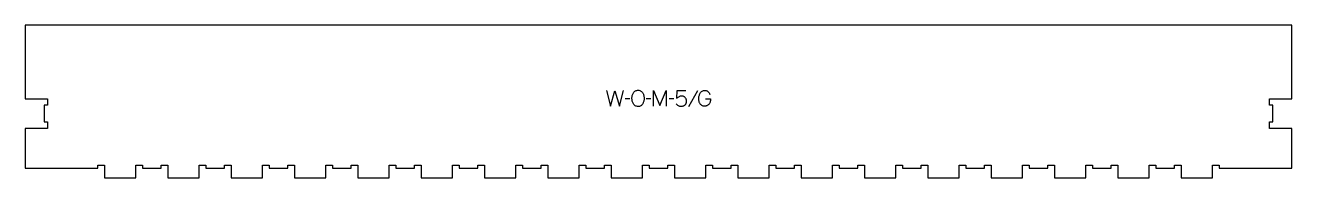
# Model space of a CAD drawing. Extents: x 0 to 2399, y 0 to 290.
import ezdxf

# ---------------------------------------------------------------- set-up
doc = ezdxf.new("R2010")
doc.units = 0
doc.layers.add('1_ANYTOOL_1MMDEEP_LABELS_S', color=2, linetype='CONTINUOUS')
doc.layers.add('4_ANYTOOL_CUTTHROUGH_OUTSI', color=5, linetype='CONTINUOUS')

msp = doc.modelspace()

# ---------------------------------------------------------------- linework, layer by layer
at = {"layer": '1_ANYTOOL_1MMDEEP_LABELS_S'}
for p, q in [((1145.344308, 149.633846), (1136.558594, 149.548132)), ((1185.372879, 149.633846), (1176.587165, 149.548132)), ((1228.872879, 149.633846), (1220.087165, 149.548132)), ((1273.530022, 165.276703), (1256.344308, 134.505275))]:
    msp.add_line(p, q, dxfattribs=at)
for points in [[(1100.987165, 165.748132), (1108.701451, 135.748132), (1117.144308, 164.848132), (1125.630022, 135.748132), (1133.130022, 165.748132)], [(1190.515737, 135.748132), (1190.515737, 165.748132), (1202.515737, 137.376703), (1214.515737, 165.61956), (1214.515737, 135.748132)]]:
    msp.add_lwpolyline(points, dxfattribs=at)
msp.add_lwpolyline([(1161.415737, 166.090989, -0.064784), (1164.089692, 165.743068, -0.088904), (1166.515737, 164.612417, -0.05419), (1168.438301, 162.920287, -0.051179), (1169.965737, 160.862417, -0.041653), (1171.147936, 158.433645, -0.036749), (1171.937165, 155.848132, -0.024892), (1172.394944, 153.228869, -0.030823), (1172.558594, 150.576703, -0.034269), (1172.382074, 148.004207, -0.031918), (1171.867522, 145.476703, -0.031725), (1170.979335, 142.867306, -0.026303), (1169.794308, 140.376703, -0.058719), (1168.270527, 138.214956, -0.077745), (1166.231808, 136.551703, -0.077243), (1163.74482, 135.572866, -0.055252), (1161.072879, 135.276703, -0.054051), (1158.318954, 135.575282, -0.077615), (1155.753237, 136.573132, -0.078558), (1153.678163, 138.260205, -0.060481), (1152.137165, 140.462417, -0.02629), (1150.950505, 143.001637, -0.031299), (1150.063951, 145.658846, -0.031469), (1149.548912, 148.245662, -0.033416), (1149.372879, 150.876703, -0.032847), (1149.551557, 153.593652, -0.035049), (1150.096094, 156.260632, -0.03503), (1151.012067, 158.837671, -0.032231), (1152.265737, 161.26956, -0.062518), (1153.887625, 163.336655, -0.074052), (1155.999665, 164.885632, -0.072322), (1158.626518, 165.816523, -0.049083)], format="xyb", close=True, dxfattribs=at)
for points in [[(1233.158594, 140.505275, 0.051644), (1234.893632, 138.485362, 0.067529), (1237.047879, 136.937417, 0.067834), (1239.504637, 136.032946, 0.054378), (1242.115737, 135.748132, 0.039344), (1245.098989, 135.983239, 0.059901), (1247.965737, 136.798132, 0.055966), (1249.180543, 137.475135, 0.047768), (1250.231808, 138.389203, 0.046557), (1251.227223, 139.654492, 0.031515), (1252.015737, 141.062417, 0.047557), (1252.704028, 142.941798, 0.064093), (1252.958594, 144.91956, 0.035335), (1252.817275, 146.916739, 0.045148), (1252.358594, 148.862417, 0.045692), (1251.608468, 150.573907, 0.046166), (1250.558594, 152.11956, 0.060461), (1249.223686, 153.391115, 0.060801), (1247.622879, 154.305275, 0.059081), (1245.659387, 154.868596, 0.040364), (1243.615737, 155.033846, 0.051634), (1241.035145, 154.766642, 0.068321), (1238.601451, 153.898132, 0.044671), (1236.359666, 152.465978, 0.031916), (1234.358594, 150.705275), (1235.087165, 165.748132), (1251.287165, 165.748132)], [(1288.744308, 149.548132), (1298.515737, 149.505275, -0.031732), (1298.247626, 146.497873, -0.048764), (1297.503237, 143.580275, -0.050291), (1296.393524, 141.269767, -0.060119), (1294.808594, 139.262417, -0.036578), (1293.076574, 137.776001, -0.050793), (1291.117522, 136.615989, -0.051881), (1289.164505, 135.948244, -0.053919), (1287.115737, 135.705275, -0.055881), (1285.080589, 135.912219, -0.055271), (1283.140737, 136.562417, -0.05403), (1281.21476, 137.721611, -0.038531), (1279.530022, 139.21956, -0.067281), (1277.982309, 141.330574, -0.049165), (1276.958594, 143.751703, -0.047412), (1276.285667, 146.955622, -0.028075), (1276.101451, 150.233846, -0.03109), (1276.268977, 152.925426, -0.031496), (1276.771094, 155.574917, -0.031425), (1277.621966, 158.203162, -0.02824), (1278.780022, 160.712417, -0.064555), (1280.308826, 162.863942, -0.078906), (1282.374665, 164.489203, -0.076878), (1284.998266, 165.463753, -0.050594), (1287.801451, 165.748132, -0.039946), (1289.461012, 165.615335, -0.052714), (1291.063951, 165.180275, -0.053511), (1292.447148, 164.46494, -0.05153), (1293.651451, 163.476703, -0.040443), (1295.691675, 161.053562, -0.04035), (1297.315737, 158.333846)]]:
    msp.add_lwpolyline(points, format="xyb", dxfattribs=at)
at = {"layer": '4_ANYTOOL_CUTTHROUGH_OUTSI'}
msp.add_lwpolyline([(2261.999201, 18.00256), (2399.499986, 18.00256), (2399.499986, 93.50256), (2357.749986, 93.50256, -0.414214), (2357.499986, 93.75256), (2357.499986, 105.75256, -0.414214), (2357.749986, 106.00256), (2363.499986, 106.00256), (2363.499986, 137.502227), (2357.749986, 137.502227, -0.414214), (2357.499986, 137.752227), (2357.499986, 149.752227, -0.414214), (2357.749986, 150.002227), (2399.499748, 150.002177), (2399.499979, 289.502543), (0.000007, 289.502543), (0.000238, 150.002177), (41.75, 150.002227, -0.414214), (42, 149.752227), (42, 137.752227, -0.414214), (41.75, 137.502227), (36, 137.502227), (36, 106.00256), (41.75, 106.00256, -0.414214), (42, 105.75256), (42, 93.75256, -0.414214), (41.75, 93.50256), (0, 93.50256), (0, 18.00256), (137.5, 18.00256), (137.5, 23.75256, -0.414214), (137.75, 24.00256), (149.75, 24.00256, -0.414214), (150, 23.75256), (150, 0.00256), (209.5, 0.00256), (209.5, 23.75256, -0.414214), (209.75, 24.00256), (221.75, 24.00256, -0.414214), (222, 23.75256), (222, 18.00256), (257.5, 18.00256), (257.5, 23.75256, -0.414214), (257.75, 24.00256), (269.75, 24.00256, -0.414214), (270, 23.75256), (270, 0.00256), (329.5, 0.00256), (329.5, 23.75256, -0.414214), (329.75, 24.00256), (341.75, 24.00256, -0.414214), (342, 23.75256), (342, 18.00256), (377.5, 18.00256), (377.5, 23.75256, -0.414214), (377.75, 24.00256), (389.75, 24.00256, -0.414214), (390, 23.75256), (390, 0.00256), (449.5, 0.00256), (449.5, 23.75256, -0.414214), (449.75, 24.00256), (461.75, 24.00256, -0.414214), (462, 23.75256), (462, 18.00256), (497.5, 18.00256), (497.5, 23.75256, -0.414214), (497.75, 24.00256), (509.75, 24.00256, -0.414214), (510, 23.75256), (510, 0.00256), (569.5, 0.00256), (569.5, 23.75256, -0.414214), (569.75, 24.00256), (581.75, 24.00256, -0.414214), (582, 23.75256), (582, 18.00256), (617.5, 18.00256), (617.5, 23.75256, -0.414214), (617.75, 24.00256), (629.75, 24.00256, -0.414214), (630, 23.75256), (630, 0.00256), (689.5, 0.00256), (689.5, 23.75256, -0.414214), (689.75, 24.00256), (701.75, 24.00256, -0.414214), (702, 23.75256), (702, 18.00256), (737.5, 18.00256), (737.5, 23.75256, -0.414214), (737.75, 24.00256), (749.75, 24.00256, -0.414214), (750, 23.75256), (750, 0.00256), (809.5, 0.00256), (809.5, 23.75256, -0.414214), (809.75, 24.00256), (821.75, 24.00256, -0.414214), (822, 23.75256), (822, 18.00256), (857.5, 18.00256), (857.5, 23.75256, -0.414214), (857.75, 24.00256), (869.75, 24.00256, -0.414214), (870, 23.75256), (870, 0.00256), (929.5, 0.00256), (929.5, 23.75256, -0.414214), (929.75, 24.00256), (941.75, 24.00256, -0.414214), (942, 23.75256), (942, 18.00256), (977.5, 18.00256), (977.5, 23.75256, -0.414214), (977.75, 24.00256), (989.75, 24.00256, -0.414214), (990, 23.75256), (990, 0.00256), (1049.5, 0.00256), (1049.5, 23.75256, -0.414214), (1049.75, 24.00256), (1061.75, 24.00256, -0.414214), (1062, 23.75256), (1062, 18.00256), (1097.5, 18.00256), (1097.5, 23.75256, -0.414214), (1097.75, 24.00256), (1109.75, 24.00256, -0.414214), (1110, 23.75256), (1110, 0.00256), (1169.5, 0.00256), (1169.5, 23.75256, -0.414214), (1169.75, 24.00256), (1181.75, 24.00256, -0.414214), (1182, 23.75256), (1182, 18.00256), (1217.499201, 18.002516), (1217.499215, 23.752517, -0.414214), (1217.749216, 24.002516), (1229.749216, 24.002487, -0.414214), (1229.999215, 23.752486), (1229.999157, 0.002486), (1289.499157, 0.002341), (1289.499215, 23.752341, -0.414214), (1289.749216, 24.00234), (1301.749216, 24.002311, -0.414213), (1301.999215, 23.752311), (1301.999215, 18.002311), (1337.499201, 18.002224), (1337.499215, 23.752224, -0.414214), (1337.749216, 24.002223), (1349.749216, 24.002194, -0.414214), (1349.999215, 23.752193), (1349.999157, 0.002193), (1409.499157, 0.002048), (1409.499215, 23.752048, -0.414214), (1409.749216, 24.002048), (1421.749216, 24.002019, -0.414213), (1421.999215, 23.752019), (1421.999215, 18.002018), (1457.499201, 18.001931), (1457.499215, 23.751931, -0.414214), (1457.749216, 24.001931), (1469.749216, 24.001901, -0.414214), (1469.999215, 23.751901), (1469.999157, 0.001901), (1529.499157, 0.001756), (1529.499215, 23.751756, -0.414214), (1529.749216, 24.001755), (1541.749216, 24.001726, -0.414214), (1541.999215, 23.751725), (1541.999201, 18.001725), (1577.499201, 18.001639), (1577.499215, 23.751639, -0.414214), (1577.749216, 24.001638), (1589.749216, 24.001609, -0.414214), (1589.999215, 23.751608), (1589.999157, 0.001608), (1649.499157, 0.001463), (1649.499215, 23.751463, -0.414214), (1649.749216, 24.001463), (1661.749216, 24.001433, -0.414214), (1661.999215, 23.751433), (1661.999201, 18.001433), (1697.499201, 18.001346), (1697.499215, 23.751346, -0.414214), (1697.749216, 24.001345), (1709.749216, 24.001316, -0.414214), (1709.999215, 23.751316), (1709.999157, 0.001316), (1769.499157, 0.001171), (1769.499215, 23.751171, -0.414214), (1769.749216, 24.00117), (1781.749216, 24.001141, -0.414214), (1781.999215, 23.75114), (1781.999201, 18.00114), (1817.499201, 18.001053), (1817.499215, 23.751053, -0.414214), (1817.749216, 24.001053), (1829.749216, 24.001024, -0.414214), (1829.999215, 23.751023), (1829.999157, 0.001023), (1889.499157, 0.000878), (1889.499215, 23.750878, -0.414214), (1889.749216, 24.000877), (1901.749216, 24.000848, -0.414214), (1901.999215, 23.750847), (1901.999201, 18.000847), (1937.499201, 18.000761), (1937.499215, 23.750761, -0.414214), (1937.749216, 24.00076), (1949.749216, 24.000731, -0.414214), (1949.999215, 23.75073), (1949.999157, 0.00073), (2009.499157, 0.000585), (2009.499215, 23.750585, -0.414214), (2009.749216, 24.000585), (2021.749216, 24.000555, -0.414214), (2021.999215, 23.750555), (2021.999201, 18.000555), (2057.499201, 18.000468), (2057.499215, 23.750468, -0.414214), (2057.749216, 24.000468), (2069.749216, 24.000438, -0.414214), (2069.999215, 23.750438), (2069.999157, 0.000438), (2129.499157, 0.000293), (2129.499215, 23.750293, -0.414214), (2129.749216, 24.000292), (2141.749216, 24.000263, -0.414214), (2141.999215, 23.750262), (2141.999201, 18.000262), (2177.499201, 18.000176), (2177.499215, 23.750176, -0.414214), (2177.749216, 24.000175), (2189.749216, 24.000146, -0.414214), (2189.999215, 23.750145), (2189.999157, 0.000145), (2249.499157, 0), (2249.499215, 23.75, -0.414214), (2249.749216, 23.999999), (2261.749216, 23.99997, -0.414214), (2261.999215, 23.74997)], format="xyb", close=True, dxfattribs=at)

doc.saveas('drawing.dxf')
